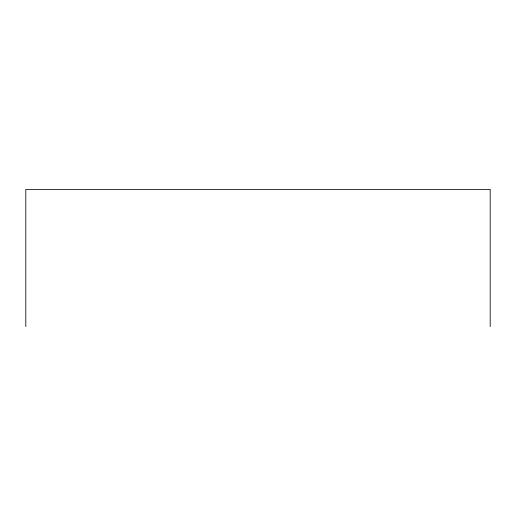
<?xml version="1.0" encoding="UTF-8"?>
<svg xmlns="http://www.w3.org/2000/svg" width="516" height="516" viewBox="0 0 516 516"><rect width="100%" height="100%" fill="white"/><g stroke="black" fill="none" stroke-linecap="round" stroke-linejoin="round"><path stroke-width="0.77" d="M490.2 326.57L490.2 189.43L25.8 189.43L25.8 326.57"/></g></svg>
